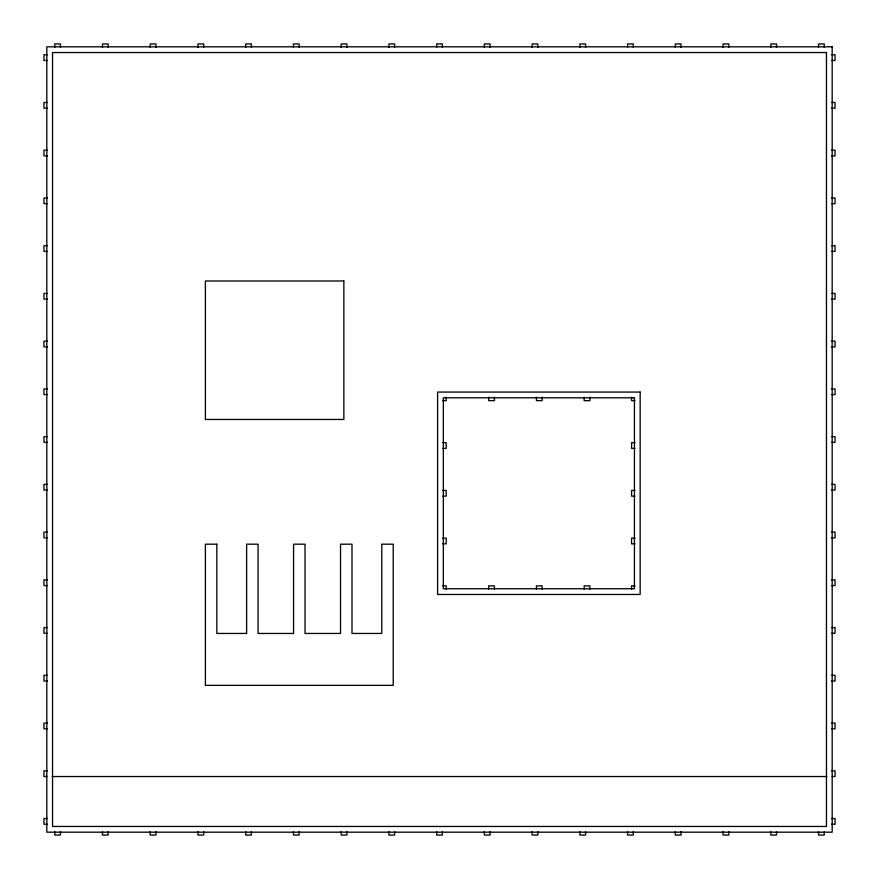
<?xml version="1.0" encoding="UTF-8"?>
<svg xmlns="http://www.w3.org/2000/svg" width="879" height="879" viewBox="0 0 879 879"><rect width="100%" height="100%" fill="white"/><g stroke="black" fill="none" stroke-linecap="round" stroke-linejoin="round"><path stroke-width="1.32" d="M47.389 54.74L43.95 54.74L43.95 60.464L47.389 60.464M831.611 54.74L835.05 54.74L835.05 60.464L831.611 60.464M47.389 102.469L43.95 102.469L43.95 108.194L47.389 108.194M831.611 102.469L835.05 102.469L835.05 108.194L831.611 108.194M47.389 150.21L43.95 150.21L43.95 155.935L47.389 155.935M831.611 150.21L835.05 150.21L835.05 155.935L831.611 155.935M47.389 197.951L43.95 197.951L43.95 203.675L47.389 203.675M831.611 197.951L835.05 197.951L835.05 203.675L831.611 203.675M47.389 245.68L43.95 245.68L43.95 251.416L47.389 251.416M831.611 245.68L835.05 245.68L835.05 251.416L831.611 251.416M47.389 293.421L43.95 293.421L43.95 299.146L47.389 299.146M831.611 293.421L835.05 293.421L835.05 299.146L831.611 299.146M47.389 341.162L43.95 341.162L43.95 346.886L47.389 346.886M831.611 341.162L835.05 341.162L835.05 346.886L831.611 346.886M47.389 388.903L43.95 388.903L43.95 394.627L47.389 394.627M831.611 388.903L835.05 388.903L835.05 394.627L831.611 394.627M442.752 400.648L446.191 400.648L446.191 397.22M635.001 400.648L631.572 400.648L631.572 397.22M47.389 436.632L43.95 436.632L43.95 442.368L47.389 442.368M831.611 436.632L835.05 436.632L835.05 442.368L831.611 442.368M442.752 442.664L446.191 442.664L446.191 448.389L442.752 448.389M635.001 442.664L631.572 442.664L631.572 448.389L635.001 448.389M47.389 484.373L43.95 484.373L43.95 490.097L47.389 490.097M831.611 484.373L835.05 484.373L835.05 490.097L831.611 490.097M442.752 490.405L446.191 490.405L446.191 496.13L442.752 496.13M635.001 490.405L631.572 490.405L631.572 496.13L635.001 496.13M47.389 532.114L43.95 532.114L43.95 537.838L47.389 537.838M831.611 532.114L835.05 532.114L835.05 537.838L831.611 537.838M442.752 538.135L446.191 538.135L446.191 543.87L442.752 543.87M635.001 538.135L631.572 538.135L631.572 543.87L635.001 543.87M47.389 579.854L43.95 579.854L43.95 585.579L47.389 585.579M831.611 579.854L835.05 579.854L835.05 585.579L831.611 585.579M442.752 585.875L446.191 585.875L446.191 589.315M635.001 585.875L631.572 585.875L631.572 589.315M47.389 627.584L43.95 627.584L43.95 633.319L47.389 633.319M831.611 627.584L835.05 627.584L835.05 633.319L831.611 633.319M47.389 675.325L43.95 675.325L43.95 681.049L47.389 681.049M831.611 675.325L835.05 675.325L835.05 681.049L831.611 681.049M47.389 723.065L43.95 723.065L43.95 728.79L47.389 728.79M831.611 723.065L835.05 723.065L835.05 728.79L831.611 728.79M47.389 770.806L43.95 770.806L43.95 776.531L46.818 776.531M831.611 770.806L835.05 770.806L835.05 776.531L832.182 776.531M52.191 776.531L826.809 776.531M47.389 818.536L43.95 818.536L43.95 824.26L47.389 824.26M831.611 818.536L835.05 818.536L835.05 824.26L831.611 824.26M824.26 47.389L824.26 43.95L818.536 43.95L818.536 47.389M824.26 831.611L824.26 835.05L818.536 835.05L818.536 831.611M776.531 47.389L776.531 43.95L770.806 43.95L770.806 47.389M776.531 831.611L776.531 835.05L770.806 835.05L770.806 831.611M728.79 47.389L728.79 43.95L723.065 43.95L723.065 47.389M728.79 831.611L728.79 835.05L723.065 835.05L723.065 831.611M681.049 47.389L681.049 43.95L675.325 43.95L675.325 47.389M681.049 831.611L681.049 835.05L675.325 835.05L675.325 831.611M633.319 47.389L633.319 43.95L627.584 43.95L627.584 47.389M633.319 831.611L633.319 835.05L627.584 835.05L627.584 831.611M589.886 397.22L589.886 400.648L584.161 400.648L584.161 397.22M589.886 589.315L589.886 585.875L584.161 585.875L584.161 589.315M585.579 47.389L585.579 43.95L579.854 43.95L579.854 47.389M585.579 831.611L585.579 835.05L579.854 835.05L579.854 831.611M542.156 397.22L542.156 400.648L536.432 400.648L536.432 397.22M542.156 589.315L542.156 585.875L536.432 585.875L536.432 589.315M537.838 47.389L537.838 43.95L532.114 43.95L532.114 47.389M537.838 831.611L537.838 835.05L532.114 835.05L532.114 831.611M494.416 397.22L494.416 400.648L488.691 400.648L488.691 397.22M494.416 589.315L494.416 585.875L488.691 585.875L488.691 589.315M490.097 47.389L490.097 43.95L484.373 43.95L484.373 47.389M490.097 831.611L490.097 835.05L484.373 835.05L484.373 831.611M442.368 47.389L442.368 43.95L436.632 43.95L436.632 47.389M442.368 831.611L442.368 835.05L436.632 835.05L436.632 831.611M394.627 47.389L394.627 43.95L388.903 43.95L388.903 47.389M394.627 831.611L394.627 835.05L388.903 835.05L388.903 831.611M346.886 47.389L346.886 43.95L341.162 43.95L341.162 47.389M346.886 831.611L346.886 835.05L341.162 835.05L341.162 831.611M299.146 47.389L299.146 43.95L293.421 43.95L293.421 47.389M299.146 831.611L299.146 835.05L293.421 835.05L293.421 831.611M251.416 47.389L251.416 43.95L245.68 43.95L245.68 47.389M251.416 831.611L251.416 835.05L245.68 835.05L245.68 831.611M203.675 47.389L203.675 43.95L197.951 43.95L197.951 47.389M203.675 831.611L203.675 835.05L197.951 835.05L197.951 831.611M155.935 47.389L155.935 43.95L150.21 43.95L150.21 47.389M155.935 831.611L155.935 835.05L150.21 835.05L150.21 831.611M108.194 47.389L108.194 43.95L102.469 43.95L102.469 47.389M108.194 831.611L108.194 835.05L102.469 835.05L102.469 831.611M60.464 47.389L60.464 43.95L54.74 43.95L54.74 47.389M60.464 831.611L60.464 835.05L54.74 835.05L54.74 831.611M832.182 46.818L46.818 46.818L46.818 832.182L832.182 832.182L832.182 46.818M826.458 52.542L52.542 52.542L52.542 826.458L826.458 826.458L826.458 52.542M343.865 280.994L205.389 280.994L205.389 419.459L343.865 419.459L343.865 280.994M640.154 392.067L437.599 392.067L437.599 594.468L640.154 594.468L640.154 392.067M634.429 397.791L443.324 397.791L443.324 588.743L634.429 588.743L634.429 397.791M216.838 544.189L205.389 544.189L205.389 685.356L393.221 685.356L393.221 544.189L381.772 544.189L381.772 633.451L351.996 633.451L351.996 544.189L340.536 544.189L340.536 633.451L305.035 633.451L305.035 544.189L293.575 544.189L293.575 633.451L258.074 633.451L258.074 544.189L246.625 544.189L246.625 633.451L216.838 633.451L216.838 544.189"/></g></svg>
